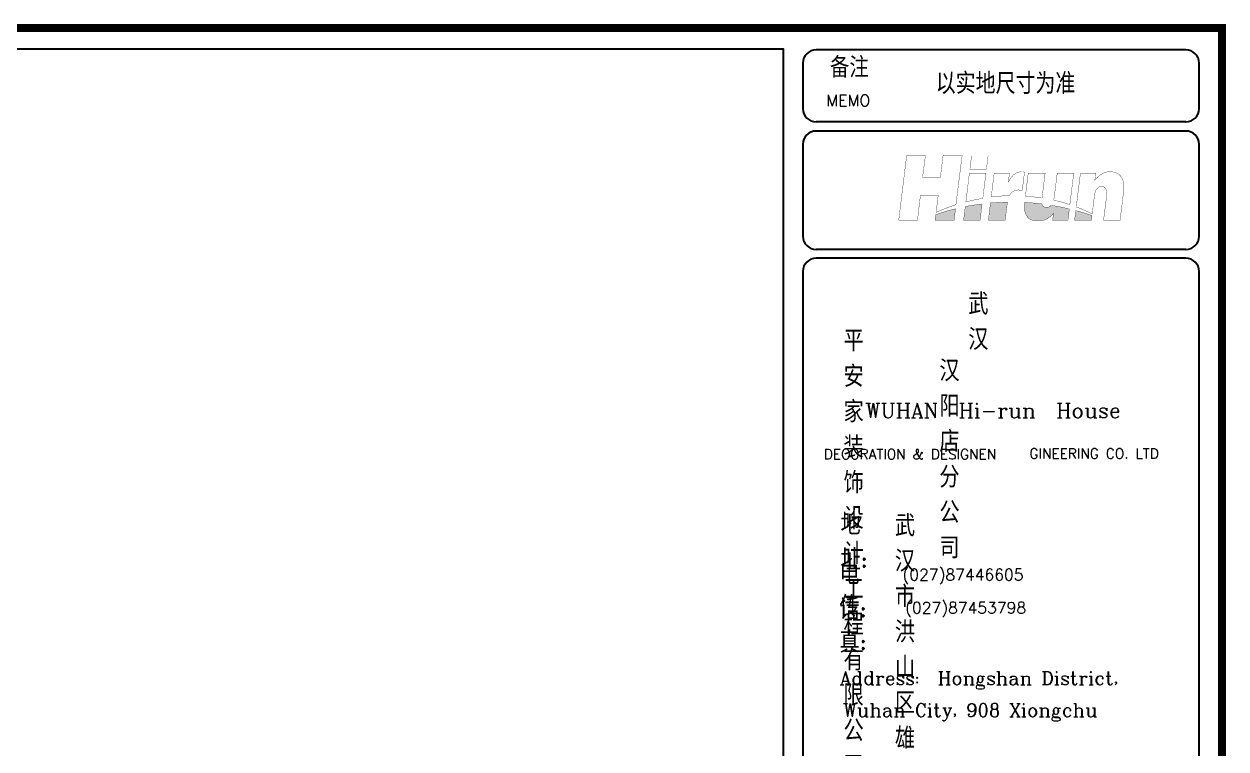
# Model space of a CAD drawing. Header units: millimetres. Extents: x 512961 to 1001058, y -961995 to -458543.
# Drawn here: x 933826 to 937481, y -882529 to -880324 of the extents above; entities that cross this region are included whole.
import ezdxf

# ---------------------------------------------------------------- set-up
doc = ezdxf.new("R2010")
doc.units = ezdxf.units.MM
doc.header["$MEASUREMENT"] = 0
doc.layers.get('0').update_dxf_attribs({"linetype": 'CONTINUOUS'})
doc.styles.add('HZXY', font='complex.shx', dxfattribs={"bigfont": 'HZXY.shx'})
doc.styles.add('ROMAND', font='romand')

# ---------------------------------------------------------------- blocks, each defined once
blk = doc.blocks.new('dty56ey6u76u')
h = blk.add_hatch(color=8)
h.paths.add_polyline_path([(152845.6, -147443.2, 0.008373), (152806.6, -147430.5, 0.012524), (152763.3, -147418), (152757.3, -147467), (152842.6, -147467)])
h.paths.add_polyline_path([(152730.6, -147409.7, 0.000978), (152686.7, -147399.9, 0.008202), (152638.8, -147391.2, -0.08076), (152632.2, -147397.1, -0.07009), (152624.6, -147400.4, -0.065952), (152611.1, -147401.3, -0.171138), (152598.5, -147397, -0.17102), (152591.6, -147384.6, 0.00912), (152548, -147379.8, 0.006727), (152504.1, -147376.9, 0.003583), (152503.3, -147386.7, 0.027491), (152502.9, -147407.5, 0.125398), (152514.8, -147446.1, 0.160866), (152543.7, -147467.1), (152599.8, -147467.1, 0.083032), (152626.3, -147454.4, 0.044846), (152640.5, -147442.6, 0.0269), (152650.4, -147431.4), (152646, -147467.1), (152723.6, -147467.1)])
h.paths.add_polyline_path([(152416.9, -147375.3, 0.005645), (152376, -147376.7, 0.006522), (152331.1, -147379.6), (152320.3, -147467.1), (152405.3, -147467.1)])
h.paths.add_polyline_path([(152288.5, -147384.3, 0.008787), (152245.6, -147390.4, 0.015086), (152203.2, -147398), (152194.8, -147467), (152278.4, -147467)])
h.paths.add_polyline_path([(152153.8, -147408.8, 0.011698), (152105, -147422, 0.006831), (152053.9, -147438.3), (152050.3, -147467.1), (152146.7, -147467.1)])
at = {"const_width": 1.59}
for points in [[(151906.2, -147139), (151865.9, -147467.1), (151961, -147467.1), (151976, -147340.7), (152066.1, -147340.7), (152055.6, -147427.3, -0.021361), (152110.9, -147403.9, -0.011006), (152155.8, -147388.4), (152187.3, -147138.8), (152090.8, -147138.8), (152077, -147249), (151986.8, -147249), (152001.2, -147139.4), (151906.1, -147139.4)], [(152224.2, -147228), (152206.2, -147374.2, -0.010557), (152247.5, -147364.4, -0.012892), (152292.1, -147356.3), (152308, -147228), (152224.2, -147228)], [(152349.7, -147227.9), (152334.9, -147348.7, -0.011867), (152377.4, -147344.8, -0.012997), (152426.7, -147342.8, -0.143936), (152445.8, -147321, -0.143683), (152474.4, -147313.6, -0.153668), (152483.5, -147317), (152491.9, -147317), (152503.5, -147222.6), (152498.6, -147222.6, -0.015573), (152496.5, -147221.7, 0.08379), (152493, -147220.8, 0.078886), (152473.5, -147223.4, 0.132596), (152444.1, -147240.8, 0.089043), (152421.4, -147275.6), (152427.2, -147228), (152349.7, -147227.9)], [(152522.5, -147227.9), (152508.1, -147344.9, -0.015908), (152549.5, -147348.8, -0.015358), (152592.4, -147354.8), (152607.9, -147227.9), (152522.5, -147227.9)], [(152669.3, -147228), (152660.9, -147296.6, 0.003215), (152656.3, -147334, -0.035874), (152651, -147364.8, -0.014819), (152694.8, -147376.1, -0.011975), (152733.2, -147388.1), (152753, -147228), (152669.3, -147228)], [(152765.6, -147399.9), (152786.9, -147228), (152864.3, -147228), (152859.8, -147265.2, -0.054355), (152881.1, -147242.5, -0.092924), (152910.2, -147225.2, -0.133066), (152953.6, -147222.7, -0.145597), (152985.7, -147238.2, -0.13647), (153002.8, -147267.2, -0.083603), (153006.6, -147314), (152987.8, -147467.1), (152904.1, -147467.1), (152919.1, -147346.4, 0.0455), (152920.1, -147326.2, 0.104986), (152915.9, -147308.5, 0.190303), (152903.7, -147297.5, 0.109725), (152891.4, -147295.8, 0.112267), (152876.5, -147301.2, 0.08735), (152866.8, -147311.9, 0.032594), (152861.6, -147323.8, 0.036354), (152858.3, -147339), (152846.6, -147435.1, 0.013342), (152803.1, -147414.8, 0.025843), (152765.6, -147399.9, 0.760251)], [(152053.9, -147438.3), (152050.3, -147467.2), (152146.6, -147467.2), (152153.8, -147408.8, 0.011698), (152105, -147422, 0.006831), (152053.9, -147438.3, -0.764062)], [(152203.2, -147398), (152194.8, -147467), (152278.4, -147467), (152288.5, -147384.3, 0.008787), (152245.6, -147390.4, 0.015086), (152203.2, -147398, -1.073063)], [(152331.1, -147379.6), (152320.3, -147467.1), (152405.3, -147467.1), (152416.9, -147375.3, 0.005645), (152376, -147376.7, 0.006522), (152331.1, -147379.6, -0.577686)], [(152730.6, -147409.7), (152723.6, -147467.2), (152646, -147467.2), (152650.4, -147431.4, -0.0269), (152640.5, -147442.6, -0.044846), (152626.3, -147454.4, -0.098409), (152594.5, -147468.4, -0.092639), (152556, -147469.6, -0.217932), (152514.8, -147446.1, -0.125398), (152502.9, -147407.5, -0.027491), (152503.3, -147386.7, -0.003583), (152504.1, -147376.9, -0.006727), (152548, -147379.8, -0.00912), (152591.6, -147384.6, 0.17102), (152598.5, -147397, 0.171138), (152611.1, -147401.3, 0.065952), (152624.6, -147400.4, 0.07009), (152632.2, -147397.1, 0.08076), (152638.8, -147391.2, -0.008202), (152686.7, -147399.9, -0.000978), (152730.6, -147409.7, 1.199229)], [(152763.3, -147418), (152757.3, -147467), (152842.6, -147467), (152845.6, -147443.2, 0.008373), (152806.6, -147430.5, 0.012524), (152763.3, -147418, -1.421416)]]:
    blk.add_lwpolyline(points, format="xyb", dxfattribs=at)
blk.add_lwpolyline([(152235.2, -147139.8), (152226.8, -147207.7), (152310.5, -147207.7), (152318.9, -147139.8), (152235.2, -147139.8)], dxfattribs=at)

msp = doc.modelspace()

# ---------------------------------------------------------------- linework, layer by layer
at = {"color": 4}
for p, q in [((937359.6, -880402.8), (936235, -880402.8)), ((936195, -880442.9), (936195, -880581.8)), ((937399.6, -880581.8), (937399.6, -880442.9)), ((937359.6, -880621.9), (936235, -880621.9)), ((937359.6, -880649.7), (936235, -880649.7)), ((936195, -880689.8), (936195, -880969.9)), ((937399.6, -880969.9), (937399.6, -880689.8)), ((937359.6, -881010), (936235, -881010)), ((937359.6, -881036.7), (936235, -881036.7)), ((936195, -881076.8), (936195, -882854.9)), ((937399.6, -882854.9), (937399.6, -881076.8))]:
    msp.add_line(p, q, dxfattribs=at)
at = {"const_width": 23.9}
msp.add_lwpolyline([(928827, -886608.6), (937469.3, -886608.6), (937469.3, -880336.3), (928827, -880336.3)], close=True, dxfattribs=at)
at = {"color": 4}
msp.add_lwpolyline([(928887, -880400.3), (928887, -886549.8), (936135.3, -886549.8), (936135.3, -880400.3)], close=True, dxfattribs=at)
for centre, start, end in [((936235, -880442.9), 90, 180), ((937359.6, -880442.9), 0, 90), ((936235, -880581.8), 180, 270), ((937359.6, -880581.8), 270, 0), ((936235, -880689.8), 90, 180), ((937359.6, -880689.8), 0, 90), ((936235, -880969.9), 180, 270), ((937359.6, -880969.9), 270, 0), ((936235, -881076.8), 90, 180), ((937359.6, -881076.8), 0, 90)]:
    msp.add_arc(centre, 40.1, start, end, dxfattribs=at)

# ---------------------------------------------------------------- block references
at = {"color": 1, "xscale": 0.6000000000058208, "yscale": 0.6000000000058208, "zscale": 0.6}
msp.add_blockref('dty56ey6u76u', (845366.6, -792440.8), dxfattribs=at)

# ---------------------------------------------------------------- texts
for s, height, style, p in [('备注', 62.13, 'HZXY', (936277, -880487.2)), ('以实地尺寸为准', 63.84, 'HZXY', (936598.8, -880537)), ('MEMO', 35.26, 'ROMAND', (936265.4, -880574.5)), ('WUHAN  Hi-run  House', 44.998, 'HZXY', (936384.5, -881522.2, -692.5)), ('DECORATION & DESIGNEN', 30.589, 'HZXY', (936258.3, -881647.6, -692.5)), ('GINEERING CO. LTD', 30.589, 'HZXY', (936883.8, -881645.9, -692.5)), ('(027)87446605', 34.627, 'HZXY', (936497.6, -882016.1, -593.6)), (' (027)87453798', 34.627, 'HZXY', (936481.9, -882116.9, -593.6)), ('Address:  Hongshan District, ', 40.399, 'HZXY', (936306.7, -882334, -692.5)), (' Wuhan City, 908 Xiongchu  ', 40.399, 'HZXY', (936289.3, -882431.2))]:
    msp.add_text(s, height=height, dxfattribs=dict(style=style)).set_placement(p)
at = {"attachment_point": 1, "style": 'HZXY'}
for s, insert, char_height, width in [('武汉', (936697.7, -881143.2, -692.5), 64.64, 0.342), ('平安家装饰设计工程有限公司', (936318.4, -881255.6, -692.5), 64.638, 0.404), ('汉阳店分公司', (936609.9, -881346.2, -692.5), 64.64, 0.3), ('地址:', (936309, -881813.3, -692.5), 64.64, 0.404), ('武汉市洪山区雄楚大街908号', (936474.6, -881817.5, -692.5), 64.638, 0.342), ('电话:', (936305.9, -881964.2, -692.5), 64.64, 0.404), ('传真:', (936305.9, -882063.5, -692.5), 64.64, 0.404)]:
    msp.add_mtext(s, dxfattribs=dict(at, insert=insert, char_height=char_height, width=width))

doc.saveas('drawing.dxf')
